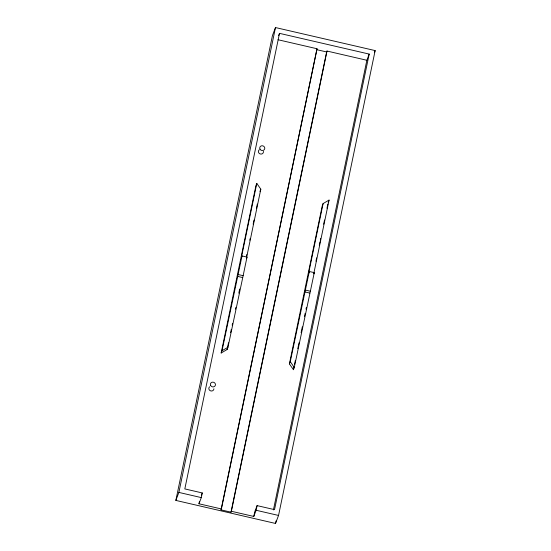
<?xml version="1.0" encoding="UTF-8"?>
<svg xmlns="http://www.w3.org/2000/svg" width="551" height="551" viewBox="0 0 551 551"><rect width="100%" height="100%" fill="white"/><g stroke="black" fill="none" stroke-linecap="round" stroke-linejoin="round"><path stroke-width="0.83" d="M175.852 500.411L272.456 35.553L275.479 27.55L375.148 50.589L278.544 515.447L275.521 523.45L175.852 500.411L178.875 492.415L275.479 27.55M317.025 48.75L221.047 509.868L231.014 512.175L231.358 511.266L253.784 516.445L254.748 511.803L257.09 505.618L274.529 509.647L369.198 54.081L279.495 33.349L184.819 488.916L202.265 492.945L201.301 497.594L198.966 503.779L221.392 508.959L317.025 48.75L277.986 39.727M256.794 183.387L241.331 257.765L242.02 255.946L247.006 257.097L243.143 275.686L227.962 347.24L227.102 349.513L221.158 353.005L255.933 185.659L256.794 183.387L260.809 189.186L246.49 258.075M221.158 353.005L222.012 350.732L242.02 255.946M227.102 349.513L228.5 342.784M230.6 332.694L231.296 329.333M232.171 325.131L232.522 323.451M235.491 309.159L235.842 307.472M238.81 293.18L239.685 288.979M246.497 256.194L246.848 254.507M249.817 240.215L250.168 238.535M253.136 224.243L254.011 220.042M256.456 208.271L257.331 204.07M198.966 503.779L199.448 501.451M231.014 512.175L326.653 51.959L326.998 51.05L366.863 60.266L369.198 54.081M231.358 511.266L326.998 51.05M253.784 516.445L256.119 510.267L257.09 505.618M323.106 203.581L308.615 273.31L309.304 271.491L314.284 272.642L294.275 367.434L293.421 369.707L289.399 363.908L322.245 205.854L323.106 203.581L329.057 200.082L313.774 273.627M289.399 363.908L290.26 361.635L309.304 271.491M293.421 369.707L294.117 366.346M294.468 364.666L295.343 360.457M297.788 348.687L299.014 342.798M301.108 332.708L302.334 326.819M304.428 316.729L305.13 313.361M306.005 309.159L306.349 307.479M315.964 261.222L316.66 257.861M319.284 245.243L319.979 241.882M320.331 240.202L320.682 238.521M323.651 224.223L324.525 220.014M326.97 208.244L327.845 204.042M273.42 509.937L366.863 60.266M275.521 523.45L276.051 520.922M278.62 35.67L279.495 33.349M259.948 191.459L260.809 189.186M246.545 258.309L247.006 257.097M201.39 495.266L202.265 492.945M374.549 52.187L375.148 50.589M328.196 202.355L329.057 200.082M221.047 509.868L221.392 508.959M313.829 273.854L314.284 272.642M222.012 350.732L227.962 347.24M316.68 49.659L326.653 51.959M238.156 274.536L243.143 275.686M305.44 290.088L310.42 291.238M237.467 276.354L242.454 277.511M304.751 291.906L309.738 293.056M178.875 492.415L201.301 497.594M256.119 510.267L278.544 515.447M290.26 361.635L294.275 367.434M263.399 151.332A2.562 2.369 20.7 0 1 260.113 153.922A2.562 2.369 20.7 0 1 259.225 149.824M213.905 388.806A2.562 2.369 20.7 0 1 210.344 390.762A2.562 2.369 20.7 0 1 209.621 386.809M259.982 149.107A2.562 2.369 20.7 0 0 264.37 149.562A2.562 2.369 20.7 0 0 262.4 145.767A2.562 2.369 20.7 0 0 259.982 149.107M210.689 385.569A2.562 2.369 20.7 0 0 215.083 385.886A2.562 2.369 20.7 0 0 212.982 382.146A2.562 2.369 20.7 0 0 210.689 385.569"/></g></svg>
